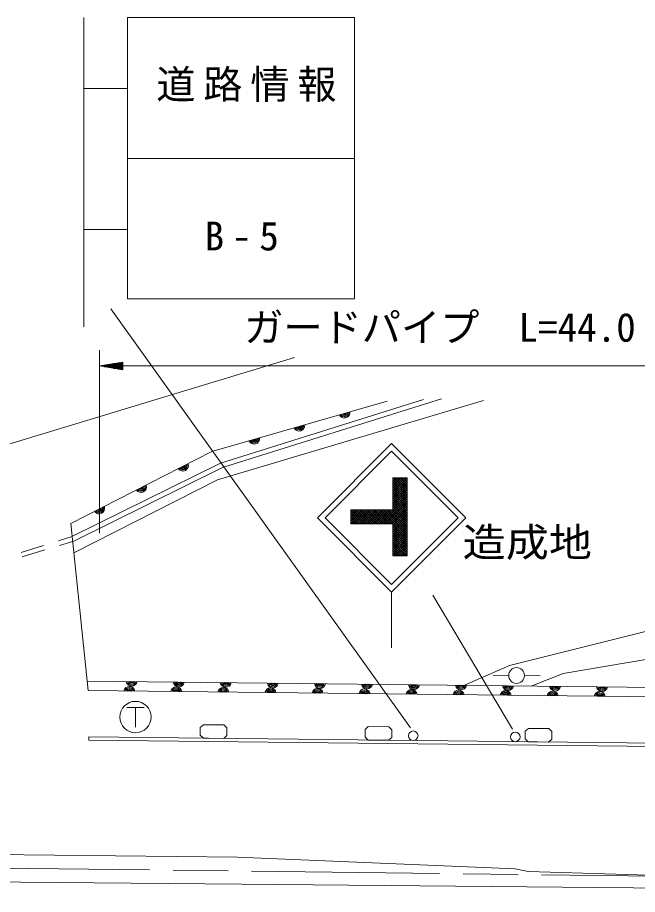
# Model space of a CAD drawing. Units: millimetres, scale not verified. Extents: x 40000 to 680000, y 20000 to 380000.
# Drawn here: x 301965 to 341508, y 289770 to 345658 of the extents above; entities that cross this region are included whole.
import ezdxf
from ezdxf.enums import TextEntityAlignment as Align

# ---------------------------------------------------------------- set-up
doc = ezdxf.new("R2010")
doc.units = ezdxf.units.MM
doc.header["$LTSCALE"] = 1000
doc.linetypes.add('CHAIN', pattern=[18.5, 12, -1.5, 3.5, -1.5])
for name, color, linetype, lineweight in [('M-BGD', 7, 'Continuous', 13), ('M-BGD-EXST', 7, 'Continuous', 13), ('M-BMK', 2, 'CHAIN', 13), ('M-STR-HTXT', 7, 'Continuous', 13), ('M-STR-STRC', 7, 'Continuous', 13), ('M-STR-STRD', 7, 'Continuous', 13)]:
    doc.layers.add(name, color=color, linetype=linetype, lineweight=lineweight)
doc.styles.add('ＭＳ ゴシック', font='')
doc.styles.get('ＭＳ ゴシック').set_extended_font_data('MS Gothic')

msp = doc.modelspace()

# ---------------------------------------------------------------- linework, layer by layer
at = {"layer": 'M-BGD'}
for p, q in [((319642, 323981), (301197, 318398)), ((314921, 317252), (327861, 321310)), ((315033, 316973), (329005, 321355)), ((305434, 312573), (314921, 317252)), ((305546, 312293), (315033, 316973)), ((305371, 313404), (306462, 302764)), ((305455, 312583), (304576, 312312)), ((303621, 312017), (302187, 311574)), ((304653, 312018), (305546, 312293)), ((305486, 312275), (305546, 312293)), ((302264, 311282), (303698, 311724)), ((333295, 303729), (332295, 303736)), ((334295, 303716), (335295, 303699)), ((306400, 303370), (351099, 302868)), ((350737, 302267), (306462, 302764)), ((313619, 299920), (313625, 300403)), ((313827, 300586), (313625, 300403)), ((315128, 300572), (313827, 300586)), ((315128, 300572), (315326, 300384)), ((315321, 299901), (315326, 300384)), ((324131, 299801), (324137, 300284)), ((324339, 300468), (324137, 300284)), ((325641, 300453), (324339, 300468)), ((325641, 300453), (325839, 300265)), ((325833, 299782), (325839, 300265)), ((334339, 299687), (334344, 300169)), ((334547, 300353), (334344, 300169)), ((335848, 300338), (334547, 300353)), ((335848, 300338), (336046, 300150)), ((336041, 299667), (336046, 300150)), ((313817, 299732), (313619, 299920)), ((315119, 299717), (313817, 299732)), ((315119, 299717), (315321, 299901)), ((324329, 299614), (324131, 299801)), ((325631, 299599), (324329, 299614)), ((325631, 299599), (325833, 299782)), ((334537, 299499), (334339, 299687)), ((335839, 299484), (336041, 299667)), ((335839, 299484), (334537, 299499))]:
    msp.add_line(p, q, dxfattribs=at)
for points in [[(330482, 303100), (333354, 304371), (350835, 308741), (353386, 313584), (353332, 314262), (348195, 322351)], [(305371, 313404), (314360, 317991), (325535, 321214)], [(305562, 311535), (314730, 316195), (331691, 321248)], [(334724, 303052), (336764, 303856), (349077, 305937)]]:
    msp.add_lwpolyline(points, dxfattribs=at)
msp.add_circle((333795, 303725), 500, dxfattribs=at)
for centre, radius, start, end in [((322815, 320486), 354, 204.8862, 7.2914), ((322815, 320486), 283, 207.1102, 5.0673), ((322815, 320486), 212, 210.8566, 1.321), ((322815, 320486), 142, 218.5683, 353.6093), ((322815, 320486), 100, 228.886, 343.2916), ((322815, 320486), 100, 228.886, 343.2916), ((319932, 319655), 354, 204.8862, 7.2914), ((319932, 319655), 283, 207.1102, 5.0673), ((319932, 319655), 212, 210.8566, 1.321), ((319932, 319655), 142, 218.5683, 353.6093), ((319932, 319655), 100, 228.886, 343.2916), ((319932, 319655), 100, 228.886, 343.2916), ((317050, 318823), 354, 204.8862, 7.2914), ((317050, 318823), 283, 207.1102, 5.0673), ((317050, 318823), 212, 210.8566, 1.321), ((317050, 318823), 142, 218.5683, 353.6093), ((317050, 318823), 100, 228.886, 343.2916), ((317050, 318823), 100, 228.886, 343.2916), ((312513, 317109), 354, 215.8344, 18.2396), ((312513, 317109), 283, 218.0584, 16.0156), ((312513, 317109), 212, 221.8048, 12.2692), ((312513, 317109), 142, 229.5165, 4.5575), ((312513, 317109), 100, 239.8342, 354.2398), ((312513, 317109), 100, 239.8342, 354.2398), ((309841, 315746), 354, 215.8344, 18.2396), ((309841, 315746), 283, 218.0584, 16.0156), ((309841, 315746), 212, 221.8048, 12.2692), ((309841, 315746), 142, 229.5165, 4.5575), ((309841, 315746), 100, 239.8342, 354.2398), ((309841, 315746), 100, 239.8342, 354.2398), ((307168, 314382), 354, 215.8344, 18.2396), ((307168, 314382), 283, 218.0584, 16.0156), ((307168, 314382), 212, 221.8048, 12.2692), ((307168, 314382), 142, 229.5165, 4.5575), ((307168, 314382), 100, 239.8342, 354.2398), ((307168, 314382), 100, 239.8342, 354.2398), ((309100, 302680), 354, 8.1542, 170.5594), ((309100, 302680), 283, 10.3782, 168.3353), ((309251, 303392), 354, 188.1542, 350.5594), ((309251, 303392), 283, 190.3782, 348.3353), ((309251, 303392), 212, 194.1246, 344.589), ((309251, 303392), 142, 201.8363, 336.8773), ((309251, 303392), 100, 212.154, 326.5596), ((309251, 303392), 100, 212.154, 326.5596), ((312100, 302647), 354, 8.1542, 170.5594), ((312100, 302647), 283, 10.3782, 168.3353), ((312251, 303359), 354, 188.1542, 350.5594), ((312251, 303359), 283, 190.3782, 348.3353), ((312251, 303359), 212, 194.1246, 344.589), ((312251, 303359), 142, 201.8363, 336.8773), ((312251, 303359), 100, 212.154, 326.5596), ((312251, 303359), 100, 212.154, 326.5596), ((315100, 302613), 354, 8.1542, 170.5594), ((315251, 303325), 354, 188.1542, 350.5594), ((315251, 303325), 283, 190.3782, 348.3353), ((315251, 303325), 212, 194.1246, 344.589), ((315251, 303325), 142, 201.8363, 336.8773), ((315251, 303325), 100, 212.154, 326.5596), ((315251, 303325), 100, 212.154, 326.5596), ((318099, 302579), 354, 8.1542, 170.5594), ((318250, 303291), 354, 188.1542, 350.5594), ((318250, 303291), 283, 190.3782, 348.3353), ((318250, 303291), 212, 194.1246, 344.589), ((318250, 303291), 142, 201.8363, 336.8773), ((318250, 303291), 100, 212.154, 326.5596), ((318250, 303291), 100, 212.154, 326.5596), ((321250, 303258), 354, 188.1542, 350.5594), ((321250, 303258), 283, 190.3782, 348.3353), ((321250, 303258), 212, 194.1246, 344.589), ((321250, 303258), 142, 201.8363, 336.8773), ((321250, 303258), 100, 212.154, 326.5596), ((321250, 303258), 100, 212.154, 326.5596), ((324250, 303224), 354, 188.1542, 350.5594), ((324250, 303224), 283, 190.3782, 348.3353), ((324250, 303224), 212, 194.1246, 344.589), ((324250, 303224), 142, 201.8363, 336.8773), ((324250, 303224), 100, 212.154, 326.5596), ((324250, 303224), 100, 212.154, 326.5596), ((327250, 303190), 354, 188.1542, 350.5594), ((327250, 303190), 283, 190.3782, 348.3353), ((327250, 303190), 212, 194.1246, 344.589), ((327250, 303190), 142, 201.8363, 336.8773), ((327250, 303190), 100, 212.154, 326.5596), ((327250, 303190), 100, 212.154, 326.5596), ((330250, 303157), 354, 188.1542, 350.5594), ((330250, 303157), 283, 190.3782, 348.3353), ((330250, 303157), 212, 194.1246, 344.589), ((330250, 303157), 142, 201.8363, 336.8773), ((330250, 303157), 100, 212.154, 326.5596), ((330250, 303157), 100, 212.154, 326.5596), ((333249, 303123), 354, 188.1542, 350.5594), ((333249, 303123), 283, 190.3782, 348.3353), ((333249, 303123), 212, 194.1246, 344.589), ((333249, 303123), 142, 201.8363, 336.8773), ((333249, 303123), 100, 212.154, 326.5596), ((333249, 303123), 100, 212.154, 326.5596), ((336249, 303089), 354, 188.1542, 350.5594), ((336249, 303089), 283, 190.3782, 348.3353), ((336249, 303089), 212, 194.1246, 344.589), ((336249, 303089), 142, 201.8363, 336.8773), ((336249, 303089), 100, 212.154, 326.5596), ((336249, 303089), 100, 212.154, 326.5596), ((339249, 303056), 354, 188.1542, 350.5594), ((339249, 303056), 283, 190.3782, 348.3353), ((339249, 303056), 212, 194.1246, 344.589), ((339249, 303056), 142, 201.8363, 336.8773), ((339249, 303056), 100, 212.154, 326.5596), ((339249, 303056), 100, 212.154, 326.5596), ((309100, 302680), 212, 14.1246, 164.589), ((309100, 302680), 142, 21.8363, 156.8773), ((309100, 302680), 100, 32.154, 146.5596), ((309100, 302680), 100, 32.154, 146.5596), ((312100, 302647), 212, 14.1246, 164.589), ((312100, 302647), 142, 21.8363, 156.8773), ((312100, 302647), 100, 32.154, 146.5596), ((312100, 302647), 100, 32.154, 146.5596), ((315100, 302613), 283, 10.3782, 168.3353), ((315100, 302613), 212, 14.1246, 164.589), ((315100, 302613), 142, 21.8363, 156.8773), ((315100, 302613), 100, 32.154, 146.5596), ((315100, 302613), 100, 32.154, 146.5596), ((318099, 302579), 283, 10.3782, 168.3353), ((318099, 302579), 212, 14.1246, 164.589), ((318099, 302579), 142, 21.8363, 156.8773), ((318099, 302579), 100, 32.154, 146.5596), ((318099, 302579), 100, 32.154, 146.5596), ((321099, 302546), 354, 8.1542, 170.5594), ((321099, 302546), 283, 10.3782, 168.3353), ((321099, 302546), 212, 14.1246, 164.589), ((321099, 302546), 142, 21.8363, 156.8773), ((321099, 302546), 100, 32.154, 146.5596), ((321099, 302546), 100, 32.154, 146.5596), ((324099, 302512), 354, 8.1542, 170.5594), ((324099, 302512), 283, 10.3782, 168.3353), ((324099, 302512), 212, 14.1246, 164.589), ((324099, 302512), 142, 21.8363, 156.8773), ((324099, 302512), 100, 32.154, 146.5596), ((324099, 302512), 100, 32.154, 146.5596), ((327099, 302478), 354, 8.1542, 170.5594), ((327099, 302478), 283, 10.3782, 168.3353), ((327099, 302478), 212, 14.1246, 164.589), ((327099, 302478), 142, 21.8363, 156.8773), ((327099, 302478), 100, 32.154, 146.5596), ((327099, 302478), 100, 32.154, 146.5596), ((330099, 302445), 354, 8.1542, 170.5594), ((330099, 302445), 283, 10.3782, 168.3353), ((330099, 302445), 212, 14.1246, 164.589), ((330099, 302445), 142, 21.8363, 156.8773), ((330099, 302445), 100, 32.154, 146.5596), ((330099, 302445), 100, 32.154, 146.5596), ((333098, 302411), 354, 8.1542, 170.5594), ((333098, 302411), 283, 10.3782, 168.3353), ((333098, 302411), 212, 14.1246, 164.589), ((333098, 302411), 142, 21.8363, 156.8773), ((333098, 302411), 100, 32.154, 146.5596), ((333098, 302411), 100, 32.154, 146.5596), ((336098, 302377), 354, 8.1542, 170.5594), ((336098, 302377), 283, 10.3782, 168.3353), ((336098, 302377), 212, 14.1246, 164.589), ((336098, 302377), 142, 21.8363, 156.8773), ((336098, 302377), 100, 32.154, 146.5596), ((336098, 302377), 100, 32.154, 146.5596), ((339098, 302344), 354, 8.1542, 170.5594), ((339098, 302344), 283, 10.3782, 168.3353), ((339098, 302344), 212, 14.1246, 164.589), ((339098, 302344), 142, 21.8363, 156.8773), ((339098, 302344), 100, 32.154, 146.5596), ((339098, 302344), 100, 32.154, 146.5596)]:
    msp.add_arc(centre, radius, start, end, dxfattribs=at)
at = {"layer": 'M-BGD-EXST'}
for p, q in [((308938, 301678), (310038, 301678)), ((309488, 301678), (309488, 300428))]:
    msp.add_line(p, q, dxfattribs=at)
msp.add_circle((309488, 301078), 1000, dxfattribs=at)
at = {"layer": 'M-BMK'}
msp.add_lwpolyline([(268504, 291733), (298392, 291479), (366925, 290644)], dxfattribs=at)
at = {"layer": 'M-STR-HTXT'}
for p, q in [((307192, 312801), (307192, 324450)), ((307192, 323450), (308692, 323700)), ((308692, 323600), (308092, 323600)), ((308392, 323650), (308692, 323650)), ((308692, 323200), (308692, 323700)), ((307192, 323450), (308692, 323200)), ((307192, 323450), (308692, 323450)), ((308692, 323500), (307492, 323500)), ((308692, 323400), (307492, 323400)), ((307792, 323550), (308692, 323550)), ((307792, 323350), (308692, 323350)), ((308692, 323300), (308092, 323300)), ((308392, 323250), (308692, 323250)), ((308692, 323450), (349131, 323450))]:
    msp.add_line(p, q, dxfattribs=at)
at = {"layer": 'M-STR-STRC'}
for p, q in [((306188, 345658), (306188, 325954)), ((308982, 345658), (308982, 327723)), ((308982, 345658), (323452, 345658)), ((323452, 345658), (323452, 327723)), ((306188, 341144), (308983, 341144)), ((308982, 336670), (323452, 336670)), ((306188, 332156), (308983, 332156)), ((308982, 327723), (323452, 327723)), ((327021, 300399), (307916, 327087)), ((321088, 313778), (325825, 318515)), ((321583, 313778), (325825, 318020)), ((325825, 318515), (330563, 313778)), ((325825, 318020), (330068, 313778)), ((325908, 316316), (326808, 316316)), ((325908, 316316), (325908, 314283)), ((325908, 316228), (325995, 316316)), ((325908, 316087), (326137, 316316)), ((325908, 315946), (326278, 316316)), ((325908, 315804), (326419, 316316)), ((325908, 315663), (326561, 316316)), ((325908, 315521), (326702, 316316)), ((325908, 315380), (326808, 316280)), ((326808, 315309), (325908, 316209)), ((325908, 315238), (326808, 316138)), ((326808, 315168), (325908, 316068)), ((325908, 315097), (326808, 315997)), ((326808, 315026), (325908, 315926)), ((325908, 314956), (326808, 315856)), ((326808, 314885), (325908, 315785)), ((326808, 315450), (325942, 316316)), ((326808, 315592), (326083, 316316)), ((326808, 315733), (326225, 316316)), ((326808, 315875), (326366, 316316)), ((326808, 316016), (326508, 316316)), ((326808, 316158), (326649, 316316)), ((326808, 316299), (326791, 316316)), ((326808, 316316), (326808, 311351)), ((325908, 314814), (326808, 315714)), ((326808, 314743), (325908, 315643)), ((325908, 314673), (326808, 315573)), ((326808, 314602), (325908, 315502)), ((325908, 314531), (326808, 315431)), ((326808, 314460), (325908, 315360)), ((325908, 314390), (326808, 315290)), ((326808, 314319), (325908, 315219)), ((325043, 313383), (326808, 315148)), ((325184, 313383), (326808, 315007)), ((325325, 313383), (326808, 314866)), ((325467, 313383), (326808, 314724)), ((326808, 314178), (325908, 315078)), ((326808, 314036), (325908, 314936)), ((326808, 313895), (325908, 314795)), ((326808, 313753), (325908, 314653)), ((325908, 314283), (323215, 314283)), ((323215, 314283), (323215, 313383)), ((323215, 314243), (323255, 314283)), ((323215, 314101), (323397, 314283)), ((323215, 313960), (323538, 314283)), ((323215, 313818), (323680, 314283)), ((323215, 313677), (323821, 314283)), ((323215, 313536), (323963, 314283)), ((323215, 313394), (324104, 314283)), ((324066, 313383), (323215, 314235)), ((323924, 313383), (323215, 314093)), ((324207, 313383), (323307, 314283)), ((323345, 313383), (324245, 314283)), ((324349, 313383), (323449, 314283)), ((323487, 313383), (324387, 314283)), ((324490, 313383), (323590, 314283)), ((323628, 313383), (324528, 314283)), ((324632, 313383), (323732, 314283)), ((323770, 313383), (324670, 314283)), ((324773, 313383), (323873, 314283)), ((323911, 313383), (324811, 314283)), ((324914, 313383), (324014, 314283)), ((324053, 313383), (324953, 314283)), ((325056, 313383), (324156, 314283)), ((324194, 313383), (325094, 314283)), ((325197, 313383), (324297, 314283)), ((324335, 313383), (325235, 314283)), ((325339, 313383), (324439, 314283)), ((324477, 313383), (325377, 314283)), ((325480, 313383), (324580, 314283)), ((324618, 313383), (325518, 314283)), ((325622, 313383), (324722, 314283)), ((324760, 313383), (325660, 314283)), ((325763, 313383), (324863, 314283)), ((324901, 313383), (325801, 314283)), ((325904, 313383), (325004, 314283)), ((326808, 312622), (325146, 314283)), ((326808, 312763), (325287, 314283)), ((326808, 312905), (325429, 314283)), ((326808, 313046), (325570, 314283)), ((325608, 313383), (326808, 314583)), ((326808, 313188), (325712, 314283)), ((325750, 313383), (326808, 314441)), ((326808, 313329), (325853, 314283)), ((325891, 313383), (326808, 314300)), ((326808, 313612), (325908, 314512)), ((326808, 313470), (325908, 314370)), ((325908, 313258), (326808, 314158)), ((321088, 313778), (325825, 309040)), ((321583, 313778), (325825, 309535)), ((323783, 313383), (323215, 313952)), ((323642, 313383), (323215, 313810)), ((323500, 313383), (323215, 313669)), ((325825, 309535), (330068, 313778)), ((325825, 309040), (330563, 313778)), ((325908, 313117), (326808, 314017)), ((325908, 312976), (326808, 313876)), ((325908, 312834), (326808, 313734)), ((325908, 312693), (326808, 313593)), ((323359, 313383), (323215, 313527)), ((323217, 313383), (323215, 313386)), ((323215, 313383), (325908, 313383)), ((325908, 312551), (326808, 313451)), ((325908, 313383), (325908, 311351)), ((326808, 312480), (325908, 313380)), ((325908, 312410), (326808, 313310)), ((326808, 312339), (325908, 313239)), ((325908, 312268), (326808, 313168)), ((326808, 312198), (325908, 313098)), ((325908, 312127), (326808, 313027)), ((326808, 312056), (325908, 312956)), ((325908, 311986), (326808, 312886)), ((326808, 311915), (325908, 312815)), ((325908, 311844), (326808, 312744)), ((326808, 311773), (325908, 312673)), ((325908, 311703), (326808, 312603)), ((326808, 311632), (325908, 312532)), ((325908, 311561), (326808, 312461)), ((326808, 311490), (325908, 312390)), ((325908, 311420), (326808, 312320)), ((326806, 311351), (325908, 312249)), ((326664, 311351), (325908, 312107)), ((326523, 311351), (325908, 311966)), ((325980, 311351), (326808, 312178)), ((326121, 311351), (326808, 312037)), ((326263, 311351), (326808, 311896)), ((326381, 311351), (325908, 311825)), ((326240, 311351), (325908, 311683)), ((326098, 311351), (325908, 311542)), ((325957, 311351), (325908, 311400)), ((325908, 311351), (326808, 311351)), ((326404, 311351), (326808, 311754)), ((326546, 311351), (326808, 311613)), ((326687, 311351), (326808, 311471)), ((325825, 309040), (325825, 305484)), ((328457, 308854), (333528, 300309))]:
    msp.add_line(p, q, dxfattribs=at)
for centre in [(327205, 299885), (333713, 299812)]:
    msp.add_circle(centre, 305, dxfattribs=at)
at = {"layer": 'M-STR-STRD'}
for p, q in [((306506, 299814), (306503, 299614)), ((306503, 299614), (381618, 298769)), ((306506, 299814), (381621, 298969))]:
    msp.add_line(p, q, dxfattribs=at)
for points in [[(121035, 292740), (136848, 293088), (171476, 293342), (198485, 293257), (292634, 292411), (316002, 292157), (333698, 291395), (334544, 291225), (345720, 290887), (351986, 290887)], [(165145, 292213), (179507, 291685), (243302, 291080), (316270, 290421), (366241, 289964), (376168, 289770)]]:
    msp.add_lwpolyline(points, dxfattribs=at)

# ---------------------------------------------------------------- texts
at = {"layer": 'M-BGD', "style": 'ＭＳ ゴシック', "width": 1.1}
msp.add_text('造成地', height=1833, dxfattribs=at).set_placement((334481, 310751), align=Align.BOTTOM_CENTER)
at = {"layer": 'M-STR-HTXT', "style": 'ＭＳ ゴシック'}
msp.add_text('ガードパイプ  L=44.0', height=1833, dxfattribs=at).set_placement((328911, 324450), align=Align.BOTTOM_CENTER)
at = {"layer": 'M-STR-STRC', "char_height": 1833, "attachment_point": 8, "style": 'ＭＳ ゴシック'}
for s, insert in [('\\T1.2;道路情報', (316816, 340278)), ('\\T1.4;B-5', (316514, 330787))]:
    msp.add_mtext(s, dxfattribs=dict(at, insert=insert))

doc.saveas('drawing.dxf')
